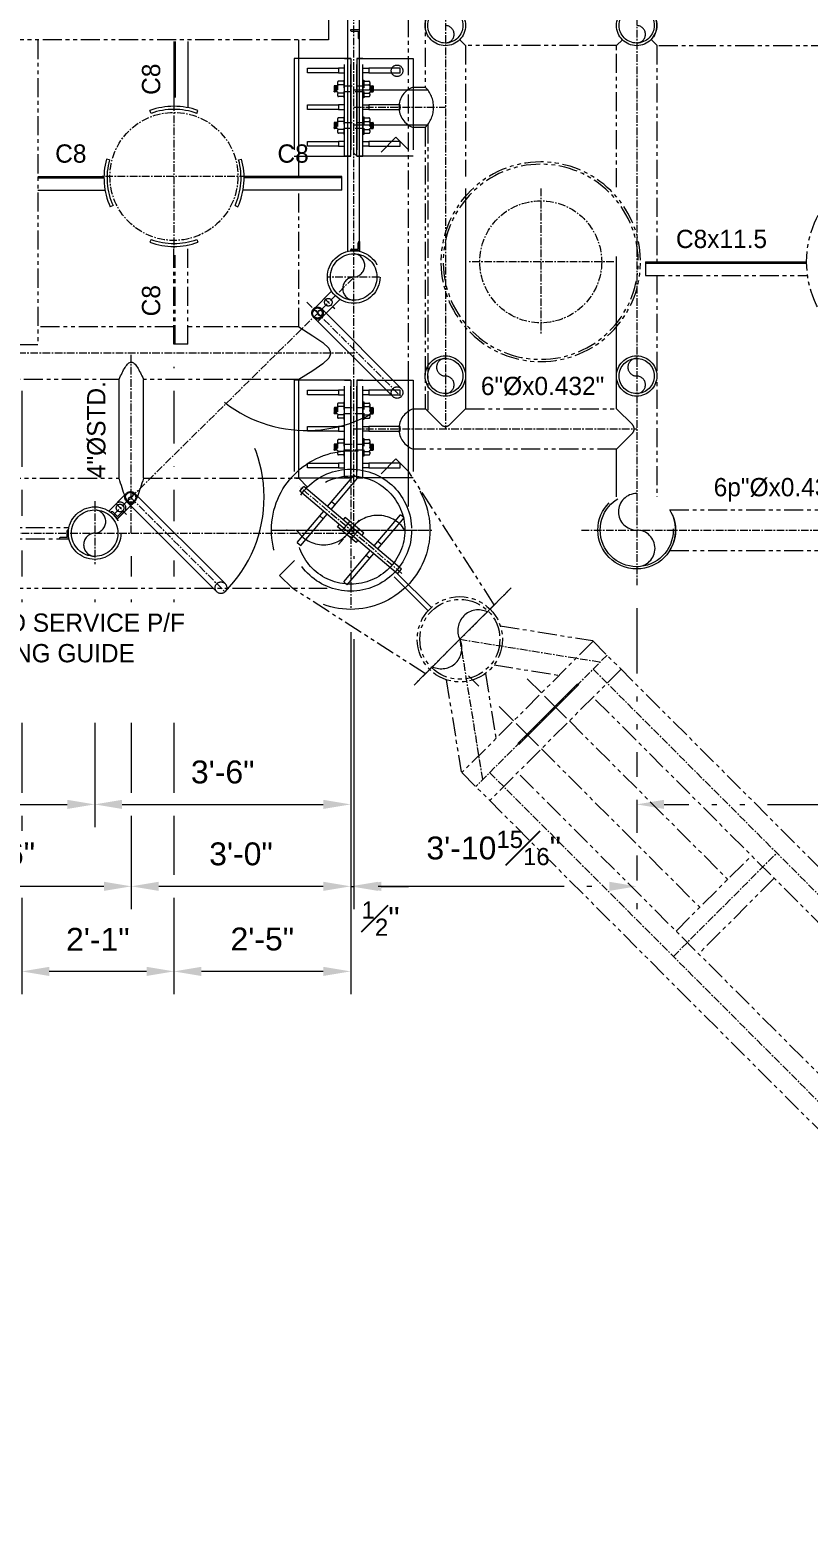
# Model space of a CAD drawing. Header units: inches. Extents: x -18249 to 140262, y -20124 to 30200.
# Drawn here: x 91493.4 to 91621.2, y 18231.9 to 18476 of the extents above; entities that cross this region are included whole.
import ezdxf
from ezdxf.enums import TextEntityAlignment as Align

# ---------------------------------------------------------------- set-up
doc = ezdxf.new("R2010")
doc.units = ezdxf.units.IN
doc.header["$LTSCALE"] = 5
doc.header["$MEASUREMENT"] = 0
for name, pattern in [('CENTER', [2, 1.25, -0.25, 0.25, -0.25]), ('DASHDOTX2', [50.8, 25.4, -12.7, 0, -12.7]), ('HIDDEN', [0.375, 0.25, -0.125]), ('PHANTOM2', [1.25, 0.625, -0.125, 0.125, -0.125, 0.125, -0.125])]:
    doc.linetypes.add(name, pattern=pattern)
for name, color, linetype, lineweight in [('CENTER LINE', 1, 'CENTER', 0), ('EXISTING', 8, 'PHANTOM2', 0), ('SCEN', 1, 'DASHDOTX2', 5), ('SHID', 8, 'HIDDEN', 0), ('SREF', 9, 'PHANTOM2', 9)]:
    doc.layers.add(name, color=color, linetype=linetype, lineweight=lineweight)
doc.layers.add('SDIM', color=9, linetype='Continuous')
doc.layers.get('0').freeze()
doc.styles.add('BUKAKA 03', font='simpfrac.shx', dxfattribs={"height": 3})
doc.styles.get("Standard").update_dxf_attribs({"font": 'arial.ttf'})
doc.dimstyles.new('CPFRAC', dxfattribs={"dimscale": 12, "dimtxt": 0.3125, "dimasz": 0.375, "dimexe": 0.3125, "dimexo": 0.3125, "dimgap": 0.28125, "dimtad": 1, "dimdec": 4, "dimzin": 3, "dimdsep": 46, "dimlunit": 4, "dimtxsty": 'Standard', "dimcen": 0.34375, "dimclrd": 256, "dimclre": 256, "dimclrt": 2, "dimadec": 0, "dimazin": 0, "dimtfac": 0.75, "dimtdec": 4, "dimtmove": 2, "dimatfit": 3, "dimfxl": 1, "dimfrac": 1, "dimtolj": 1, "dimtzin": 3, "dimlwd": 13, "dimlwe": 5, "dimarcsym": 1})

# ---------------------------------------------------------------- blocks, each defined once
blk = doc.blocks.new('Plan 18inch clamp')
at = {"linetype": 'CENTER'}
for p, q in [((8.11, 12.25), (7.27, 12.25)), ((11.39, 12.25), (12.23, 12.25)), ((8.11, 11.67), (7.27, 11.67)), ((8.11, 10.33), (7.27, 10.33)), ((11.39, 11.67), (12.23, 11.67)), ((11.39, 10.33), (12.23, 10.33)), ((8.11, 9.75), (7.27, 9.75)), ((11.39, 9.75), (12.23, 9.75)), ((8.11, 6.25), (7.27, 6.25)), ((8.11, 5.67), (7.27, 5.67)), ((11.39, 6.25), (12.23, 6.25)), ((11.39, 5.67), (12.23, 5.67)), ((8.11, 4.33), (7.27, 4.33)), ((8.11, 3.75), (7.27, 3.75)), ((11.39, 4.33), (12.23, 4.33)), ((11.39, 3.75), (12.23, 3.75))]:
    blk.add_line(p, q, dxfattribs=at)
for p, q in [((6.54, 11.43), (6.54, 10.57)), ((6.55, 10.54), (6.7, 11.5)), ((7.1, 11.5), (6.61, 11.5)), ((7.1, 10.5), (6.61, 10.5)), ((6.69, 10.82), (6.75, 11.2)), ((6.73, 10.5), (6.89, 11.5)), ((6.87, 10.82), (6.93, 11.2)), ((6.92, 10.5), (7.08, 11.5)), ((7.06, 10.82), (7.1, 11.03)), ((7.1, 12.08), (7.1, 9.92)), ((12.4, 12.08), (12.4, 9.92)), ((12.4, 11.5), (12.89, 11.5)), ((12.44, 10.82), (12.4, 11.03)), ((12.4, 10.5), (12.89, 10.5)), ((12.58, 10.5), (12.42, 11.5)), ((12.63, 10.82), (12.57, 11.2)), ((12.77, 10.5), (12.61, 11.5)), ((12.81, 10.82), (12.76, 11.2)), ((12.95, 10.54), (12.8, 11.5)), ((12.96, 11.43), (12.96, 10.57)), ((6.54, 5.43), (6.54, 4.57)), ((6.55, 4.54), (6.7, 5.5)), ((7.1, 5.5), (6.61, 5.5)), ((6.69, 4.82), (6.75, 5.2)), ((6.73, 4.5), (6.89, 5.5)), ((6.87, 4.82), (6.93, 5.2)), ((6.92, 4.5), (7.08, 5.5)), ((7.06, 4.82), (7.1, 5.03)), ((7.1, 6.08), (7.1, 3.92)), ((12.4, 6.08), (12.4, 3.92)), ((12.4, 5.5), (12.89, 5.5)), ((12.44, 4.82), (12.4, 5.03)), ((12.58, 4.5), (12.42, 5.5)), ((12.63, 4.82), (12.57, 5.2)), ((12.77, 4.5), (12.61, 5.5)), ((12.81, 4.82), (12.76, 5.2)), ((12.95, 4.54), (12.8, 5.5)), ((12.96, 5.43), (12.96, 4.57)), ((7.1, 4.5), (6.61, 4.5)), ((12.4, 4.5), (12.89, 4.5))]:
    blk.add_line(p, q)
at = {"ltscale": 12}
for points in [[(9.25, 16), (0, 16), (0, 0), (9.25, 0)], [(8.25, 16), (9.25, 16), (9.25, 0), (8.25, 0)], [(11.25, 16), (10.25, 16), (10.25, 0), (11.25, 0)], [(10.25, 16), (19.5, 16), (19.5, 0), (10.25, 0)], [(7.25, 13.62), (2.15, 13.62), (2.15, 14.38), (7.25, 14.38)], [(8.25, 14.38), (7.25, 14.38), (7.25, 13.62), (8.25, 13.62)], [(11.25, 14.38), (12.25, 14.38), (12.25, 13.62), (11.25, 13.62)], [(12.25, 13.62), (17.35, 13.62), (17.35, 14.38), (12.25, 14.38)], [(7.25, 7.62), (2.15, 7.62), (2.15, 8.38), (7.25, 8.38)], [(8.25, 8.38), (7.25, 8.38), (7.25, 7.62), (8.25, 7.62)], [(11.25, 8.38), (12.25, 8.38), (12.25, 7.62), (11.25, 7.62)], [(12.25, 7.62), (17.35, 7.62), (17.35, 8.38), (12.25, 8.38)], [(7.25, 1.62), (2.15, 1.62), (2.15, 2.38), (7.25, 2.38)], [(8.25, 2.38), (7.25, 2.38), (7.25, 1.62), (8.25, 1.62)], [(11.25, 2.38), (12.25, 2.38), (12.25, 1.62), (11.25, 1.62)], [(12.25, 1.62), (17.35, 1.62), (17.35, 2.38), (12.25, 2.38)]]:
    blk.add_lwpolyline(points, close=True, dxfattribs=at)
for points in [[(8.25, 12.45), (8.11, 12.45), (8.11, 9.55), (8.25, 9.55)], [(11.25, 12.45), (11.39, 12.45), (11.39, 9.55), (11.25, 9.55)], [(8.25, 11.5), (11.25, 11.5), (11.25, 10.5), (8.25, 10.5)], [(8.25, 6.45), (8.11, 6.45), (8.11, 3.55), (8.25, 3.55)], [(8.25, 5.5), (11.25, 5.5), (11.25, 4.5), (8.25, 4.5)], [(11.25, 6.45), (11.39, 6.45), (11.39, 3.55), (11.25, 3.55)]]:
    blk.add_lwpolyline(points, close=True)
for centre, radius, start, end in [((7.27, 12.08), 0.174, 89.9975, 179.9975), ((12.23, 12.08), 0.174, 0.0025, 90.0025), ((6.61, 11.43), 0.0696, 89.9975, 179.9975), ((6.61, 10.57), 0.0696, 179.9975, 269.9975), ((7.27, 11.85), 0.174, 180.0025, 270.0025), ((7.27, 11.5), 0.174, 89.9975, 179.9975), ((7.27, 10.5), 0.174, 180.0025, 270.0025), ((7.27, 10.15), 0.174, 89.9975, 179.9975), ((7.27, 9.92), 0.174, 180.0025, 270.0025), ((12.23, 11.85), 0.174, 269.9975, 359.9975), ((12.23, 11.5), 0.174, 0.0025, 90.0025), ((12.23, 10.5), 0.174, 269.9975, 359.9975), ((12.23, 10.15), 0.174, 0.0025, 90.0025), ((12.23, 9.92), 0.174, 269.9975, 359.9975), ((12.89, 11.43), 0.0696, 0.0025, 90.0025), ((12.89, 10.57), 0.0696, 270.0025, 0.0025), ((6.61, 5.43), 0.0696, 89.9975, 179.9975), ((7.27, 6.08), 0.174, 89.9975, 179.9975), ((7.27, 5.85), 0.174, 180.0025, 270.0025), ((7.27, 5.5), 0.174, 89.9975, 179.9975), ((12.23, 6.08), 0.174, 0.0025, 90.0025), ((12.23, 5.85), 0.174, 269.9975, 359.9975), ((12.23, 5.5), 0.174, 0.0025, 90.0025), ((12.89, 5.43), 0.0696, 0.0025, 90.0025), ((6.61, 4.57), 0.0696, 179.9975, 269.9975), ((7.27, 4.5), 0.174, 180.0025, 270.0025), ((7.27, 4.15), 0.174, 89.9975, 179.9975), ((7.27, 3.92), 0.174, 180.0025, 270.0025), ((12.23, 4.5), 0.174, 269.9975, 359.9975), ((12.23, 4.15), 0.174, 0.0025, 90.0025), ((12.23, 3.92), 0.174, 269.9975, 359.9975), ((12.89, 4.57), 0.0696, 270.0025, 0.0025)]:
    blk.add_arc(centre, radius, start, end)
blk = doc.blocks.new('*D45')
at = {"layer": 'DEFPOINTS', "color": 0, "ltscale": 20, "transparency": 16777216}
for p in [(91426.08, 18388.4), (91504.08, 18388.4), (91504.08, 18348.99)]:
    blk.add_point(p, dxfattribs=at)
at = {"layer": 'SDIM', "lineweight": 5, "ltscale": 20, "transparency": 16777216}
for p, q in [((91426.08, 18382.59), (91426.08, 18345.24)), ((91504.08, 18382.59), (91504.08, 18382.16)), ((91504.08, 18362.34), (91504.08, 18345.24))]:
    blk.add_line(p, q, dxfattribs=at)
at = {"layer": 'SDIM', "lineweight": 13, "ltscale": 20, "transparency": 16777216}
blk.add_line((91430.58, 18348.99), (91499.58, 18348.99), dxfattribs=at)
at = {"layer": 'SDIM', "ltscale": 20, "transparency": 16777216}
for points in [[(91430.58, 18349.74), (91430.58, 18348.24), (91426.08, 18348.99)], [(91499.58, 18349.74), (91499.58, 18348.24), (91504.08, 18348.99)]]:
    blk.add_solid(points, dxfattribs=at)
at = {"layer": 'SDIM', "color": 2, "ltscale": 20, "transparency": 16777216, "insert": (91465.08, 18354.28), "char_height": 3.75, "attachment_point": 5}
blk.add_mtext('\\A1;6\'-6"', dxfattribs=at)
blk = doc.blocks.new('*D46')
at = {"layer": 'DEFPOINTS', "color": 0, "ltscale": 20, "transparency": 16777216}
for p in [(91504.08, 18388.4), (91546.08, 18380.97), (91546.08, 18348.99)]:
    blk.add_point(p, dxfattribs=at)
at = {"layer": 'SDIM', "lineweight": 5, "ltscale": 20, "transparency": 16777216}
for p, q in [((91504.08, 18382.59), (91504.08, 18382.16)), ((91546.08, 18377.22), (91546.08, 18345.24)), ((91504.08, 18362.34), (91504.08, 18345.24))]:
    blk.add_line(p, q, dxfattribs=at)
at = {"layer": 'SDIM', "lineweight": 13, "ltscale": 20, "transparency": 16777216}
blk.add_line((91508.58, 18348.99), (91541.58, 18348.99), dxfattribs=at)
at = {"layer": 'SDIM', "ltscale": 20, "transparency": 16777216}
for points in [[(91508.58, 18349.74), (91508.58, 18348.24), (91504.08, 18348.99)], [(91541.58, 18349.74), (91541.58, 18348.24), (91546.08, 18348.99)]]:
    blk.add_solid(points, dxfattribs=at)
at = {"layer": 'SDIM', "color": 2, "ltscale": 20, "transparency": 16777216, "insert": (91525.08, 18354.28), "char_height": 3.75, "attachment_point": 5}
blk.add_mtext('\\A1;3\'-6"', dxfattribs=at)
blk = doc.blocks.new('*D47')
at = {"layer": 'DEFPOINTS', "color": 0, "ltscale": 20, "transparency": 16777216}
for p in [(91510.08, 18393.47), (91546.08, 18380.97), (91510.08, 18335.55)]:
    blk.add_point(p, dxfattribs=at)
at = {"layer": 'SDIM', "lineweight": 5, "ltscale": 20, "transparency": 16777216}
for p, q in [((91510.08, 18389.72), (91510.08, 18386.34)), ((91510.08, 18382.59), (91510.08, 18382.16)), ((91546.08, 18377.22), (91546.08, 18331.8)), ((91510.08, 18362.34), (91510.08, 18350.86)), ((91510.08, 18347.11), (91510.08, 18331.8))]:
    blk.add_line(p, q, dxfattribs=at)
at = {"layer": 'SDIM', "lineweight": 13, "ltscale": 20, "transparency": 16777216}
blk.add_line((91541.58, 18335.55), (91514.58, 18335.55), dxfattribs=at)
at = {"layer": 'SDIM', "ltscale": 20, "transparency": 16777216}
for points in [[(91514.58, 18336.3), (91514.58, 18334.8), (91510.08, 18335.55)], [(91541.58, 18336.3), (91541.58, 18334.8), (91546.08, 18335.55)]]:
    blk.add_solid(points, dxfattribs=at)
at = {"layer": 'SDIM', "color": 2, "ltscale": 20, "transparency": 16777216, "insert": (91528.08, 18340.85), "char_height": 3.75, "attachment_point": 5}
blk.add_mtext('\\A1;3\'-0"', dxfattribs=at)
blk = doc.blocks.new('*D48')
at = {"layer": 'DEFPOINTS', "color": 0, "ltscale": 20, "transparency": 16777216}
for p in [(91468.08, 18393.47), (91510.08, 18393.47), (91468.08, 18335.55)]:
    blk.add_point(p, dxfattribs=at)
at = {"layer": 'SDIM', "lineweight": 5, "ltscale": 20, "transparency": 16777216}
for p, q in [((91468.08, 18389.72), (91468.08, 18386.34)), ((91510.08, 18389.72), (91510.08, 18386.34)), ((91468.08, 18382.59), (91468.08, 18382.16)), ((91510.08, 18382.59), (91510.08, 18382.16)), ((91468.08, 18362.34), (91468.08, 18358.07)), ((91510.08, 18362.34), (91510.08, 18350.86)), ((91468.08, 18347.11), (91468.08, 18331.8)), ((91510.08, 18347.11), (91510.08, 18331.8))]:
    blk.add_line(p, q, dxfattribs=at)
at = {"layer": 'SDIM', "lineweight": 13, "ltscale": 20, "transparency": 16777216}
blk.add_line((91505.58, 18335.55), (91472.58, 18335.55), dxfattribs=at)
at = {"layer": 'SDIM', "ltscale": 20, "transparency": 16777216}
for points in [[(91472.58, 18336.3), (91472.58, 18334.8), (91468.08, 18335.55)], [(91505.58, 18336.3), (91505.58, 18334.8), (91510.08, 18335.55)]]:
    blk.add_solid(points, dxfattribs=at)
at = {"layer": 'SDIM', "color": 2, "ltscale": 20, "transparency": 16777216, "insert": (91489.08, 18340.85), "char_height": 3.75, "attachment_point": 5}
blk.add_mtext('\\A1;3\'-6"', dxfattribs=at)
blk = doc.blocks.new('*D51')
at = {"layer": 'DEFPOINTS', "color": 0, "ltscale": 20, "transparency": 16777216}
for p in [(91546.58, 18393.47), (91546.08, 18380.97), (91546.58, 18335.55)]:
    blk.add_point(p, dxfattribs=at)
at = {"layer": 'SDIM', "lineweight": 5, "ltscale": 20, "transparency": 16777216}
for p, q in [((91546.58, 18389.72), (91546.58, 18389.27)), ((91546.08, 18377.22), (91546.08, 18331.8)), ((91546.58, 18376.09), (91546.58, 18331.8))]:
    blk.add_line(p, q, dxfattribs=at)
at = {"layer": 'SDIM', "lineweight": 13, "ltscale": 20, "transparency": 16777216}
for p, q in [((91541.58, 18335.55), (91537.08, 18335.55)), ((91546.08, 18335.55), (91546.58, 18335.55)), ((91551.08, 18335.55), (91555.58, 18335.55))]:
    blk.add_line(p, q, dxfattribs=at)
at = {"layer": 'SDIM', "ltscale": 20, "transparency": 16777216}
for points in [[(91541.58, 18336.3), (91541.58, 18334.8), (91546.08, 18335.55)], [(91551.08, 18336.3), (91551.08, 18334.8), (91546.58, 18335.55)]]:
    blk.add_solid(points, dxfattribs=at)
at = {"layer": 'SDIM', "color": 2, "ltscale": 20, "transparency": 16777216, "insert": (91550.99, 18330.26), "char_height": 3.75, "attachment_point": 5}
blk.add_mtext('\\A1;{\\H0.750000x;\\S1#2;}"', dxfattribs=at)
blk = doc.blocks.new('*D52')
at = {"layer": 'DEFPOINTS', "color": 0, "ltscale": 20, "transparency": 16777216}
for p in [(91517.08, 18424.47), (91546.08, 18380.97), (91517.08, 18321.6)]:
    blk.add_point(p, dxfattribs=at)
at = {"layer": 'SDIM', "lineweight": 5, "ltscale": 20, "transparency": 16777216}
for p, q in [((91517.08, 18420.72), (91517.08, 18420.53)), ((91517.08, 18416.78), (91517.08, 18408.15)), ((91517.08, 18404.4), (91517.08, 18404.34)), ((91517.08, 18400.59), (91517.08, 18395.45)), ((91517.08, 18389.01), (91517.08, 18386.34)), ((91517.08, 18382.59), (91517.08, 18382.16)), ((91546.08, 18377.22), (91546.08, 18337.43)), ((91517.08, 18362.34), (91517.08, 18350.86)), ((91517.08, 18347.11), (91517.08, 18337.43)), ((91517.08, 18333.68), (91517.08, 18317.85)), ((91546.08, 18333.68), (91546.08, 18317.85))]:
    blk.add_line(p, q, dxfattribs=at)
at = {"layer": 'SDIM', "lineweight": 13, "ltscale": 20, "transparency": 16777216}
blk.add_line((91541.58, 18321.6), (91521.58, 18321.6), dxfattribs=at)
at = {"layer": 'SDIM', "ltscale": 20, "transparency": 16777216}
for points in [[(91521.58, 18322.35), (91521.58, 18320.85), (91517.08, 18321.6)], [(91541.58, 18322.35), (91541.58, 18320.85), (91546.08, 18321.6)]]:
    blk.add_solid(points, dxfattribs=at)
at = {"layer": 'SDIM', "color": 2, "ltscale": 20, "transparency": 16777216, "insert": (91531.58, 18326.89), "char_height": 3.75, "attachment_point": 5}
blk.add_mtext('\\A1;2\'-5"', dxfattribs=at)
blk = doc.blocks.new('*D53')
at = {"layer": 'DEFPOINTS', "color": 0, "ltscale": 20, "transparency": 16777216}
for p in [(91517.08, 18424.47), (91492.11, 18422.97), (91492.11, 18321.6)]:
    blk.add_point(p, dxfattribs=at)
at = {"layer": 'SDIM', "lineweight": 5, "ltscale": 20, "transparency": 16777216}
for p, q in [((91517.08, 18420.72), (91517.08, 18420.53)), ((91492.11, 18416.78), (91492.11, 18404.34)), ((91517.08, 18416.78), (91517.08, 18408.15)), ((91517.08, 18404.4), (91517.08, 18404.34)), ((91492.11, 18400.59), (91492.11, 18396.29)), ((91517.08, 18400.59), (91517.08, 18395.45)), ((91492.11, 18390.64), (91492.11, 18386.34)), ((91517.08, 18389.01), (91517.08, 18386.34)), ((91492.11, 18382.59), (91492.11, 18382.16)), ((91517.08, 18382.59), (91517.08, 18382.16)), ((91492.11, 18362.34), (91492.11, 18350.86)), ((91517.08, 18362.34), (91517.08, 18350.86)), ((91492.11, 18347.11), (91492.11, 18344.64)), ((91517.08, 18347.11), (91517.08, 18337.43)), ((91492.11, 18333.68), (91492.11, 18317.85)), ((91517.08, 18333.68), (91517.08, 18317.85))]:
    blk.add_line(p, q, dxfattribs=at)
at = {"layer": 'SDIM', "lineweight": 13, "ltscale": 20, "transparency": 16777216}
blk.add_line((91512.58, 18321.6), (91496.61, 18321.6), dxfattribs=at)
at = {"layer": 'SDIM', "ltscale": 20, "transparency": 16777216}
for points in [[(91496.61, 18322.35), (91496.61, 18320.85), (91492.11, 18321.6)], [(91512.58, 18322.35), (91512.58, 18320.85), (91517.08, 18321.6)]]:
    blk.add_solid(points, dxfattribs=at)
at = {"layer": 'SDIM', "color": 2, "ltscale": 20, "transparency": 16777216, "insert": (91504.59, 18326.86), "char_height": 3.75, "attachment_point": 5}
blk.add_mtext('\\A1;2\'-1"', dxfattribs=at)
blk = doc.blocks.new('*D67')
at = {"layer": 'DEFPOINTS', "color": 0, "ltscale": 24, "transparency": 16777216}
for p in [(91673.24, 18390.65), (91593.01, 18384.93), (91673.24, 18348.99)]:
    blk.add_point(p, dxfattribs=at)
at = {"layer": 'SDIM', "lineweight": 5, "ltscale": 24, "transparency": 16777216}
for p, q in [((91673.24, 18386.9), (91673.24, 18345.24)), ((91593.01, 18381.18), (91593.01, 18370.45)), ((91593.01, 18366.7), (91593.01, 18365.88)), ((91593.01, 18362.13), (91593.01, 18361.29)), ((91593.01, 18357.54), (91593.01, 18353.5)), ((91593.01, 18349.75), (91593.01, 18345.24))]:
    blk.add_line(p, q, dxfattribs=at)
at = {"layer": 'SDIM', "lineweight": 13, "ltscale": 24, "transparency": 16777216}
for p, q in [((91597.51, 18348.99), (91601.57, 18348.99)), ((91605.32, 18348.99), (91606.16, 18348.99)), ((91609.91, 18348.99), (91610.72, 18348.99)), ((91614.47, 18348.99), (91668.74, 18348.99))]:
    blk.add_line(p, q, dxfattribs=at)
at = {"layer": 'SDIM', "ltscale": 24, "transparency": 16777216}
for points in [[(91597.51, 18349.74), (91597.51, 18348.24), (91593.01, 18348.99)], [(91668.74, 18349.74), (91668.74, 18348.24), (91673.24, 18348.99)]]:
    blk.add_solid(points, dxfattribs=at)
at = {"layer": 'SDIM', "color": 2, "ltscale": 24, "transparency": 16777216, "insert": (91633.13, 18355.21), "char_height": 3.75, "attachment_point": 5}
blk.add_mtext('\\A1;6\'-8{\\H0.750000x;\\S1#4;}"', dxfattribs=at)
blk = doc.blocks.new('*D70')
at = {"layer": 'DEFPOINTS', "color": 0, "ltscale": 24, "transparency": 16777216}
for p in [(91593.01, 18384.93), (91546.08, 18380.97), (91546.08, 18335.55)]:
    blk.add_point(p, dxfattribs=at)
at = {"layer": 'SDIM', "lineweight": 5, "ltscale": 24, "transparency": 16777216}
for p, q in [((91593.01, 18381.18), (91593.01, 18370.45)), ((91546.08, 18377.22), (91546.08, 18337.43)), ((91593.01, 18366.7), (91593.01, 18365.88)), ((91593.01, 18362.13), (91593.01, 18361.29)), ((91593.01, 18357.54), (91593.01, 18353.5)), ((91593.01, 18349.75), (91593.01, 18344.35)), ((91593.01, 18340.6), (91593.01, 18336.53)), ((91546.08, 18333.68), (91546.08, 18331.8)), ((91593.01, 18332.78), (91593.01, 18331.8))]:
    blk.add_line(p, q, dxfattribs=at)
at = {"layer": 'SDIM', "lineweight": 13, "ltscale": 24, "transparency": 16777216}
for p, q in [((91581.08, 18335.55), (91550.58, 18335.55)), ((91585.65, 18335.55), (91584.83, 18335.55))]:
    blk.add_line(p, q, dxfattribs=at)
at = {"layer": 'SDIM', "ltscale": 24, "transparency": 16777216}
for points in [[(91550.58, 18336.3), (91550.58, 18334.8), (91546.08, 18335.55)], [(91588.51, 18336.3), (91588.51, 18334.8), (91593.01, 18335.55)]]:
    blk.add_solid(points, dxfattribs=at)
at = {"layer": 'SDIM', "color": 2, "ltscale": 24, "transparency": 16777216, "insert": (91569.54, 18341.84), "char_height": 3.75, "attachment_point": 5}
blk.add_mtext('\\A1;3\'-10{\\H0.750000x;\\S15#16;}"', dxfattribs=at)

msp = doc.modelspace()

# ---------------------------------------------------------------- linework, layer by layer
at = {"layer": 'CENTER LINE', "ltscale": 0.2}
for p, q in [((91593.00976, 18574.00889), (91593.00976, 18384.92763)), ((91546.57964, 18393.46826), (91546.57964, 18564.96826)), ((91561.62617, 18545.12451), (91561.62617, 18410.55241)), ((91517.07964, 18463.96826), (91517.07964, 18439.96826)), ((91517.07964, 18463.96826), (91517.07964, 18439.96826)), ((91546.57964, 18463.31401), (91561.62617, 18463.31401)), ((91537.07964, 18451.96826), (91505.07964, 18451.96826)), ((91529.07964, 18451.96826), (91505.07964, 18451.96826)), ((91577.25933, 18449.96899), (91577.25933, 18425.96899)), ((91589.25933, 18437.96899), (91565.25933, 18437.96899)), ((91507.15729, 18396.48914), (91546.66317, 18435.46826)), ((91550.79839, 18435.46826), (91542.36089, 18435.46826)), ((91538.86572, 18431.34953), (91554.39168, 18415.82357)), ((91541.72687, 18432.00235), (91543.4751, 18430.29455)), ((91546.76868, 18422.96826), (91372.07964, 18422.96826)), ((91510.07964, 18393.46826), (91510.07964, 18422.96826)), ((91546.57964, 18410.55241), (91593.00976, 18410.55241)), ((91546.07964, 18406.96826), (91546.07964, 18380.96826)), ((91509.96194, 18399.34631), (91525.45729, 18383.85097)), ((91554.4875, 18386.85391), (91537.68239, 18401.07362)), ((91504.07964, 18398.71286), (91504.07964, 18388.39599)), ((91507.57761, 18398.26581), (91509.30575, 18396.53768)), ((91544.06916, 18391.59223), (91547.58869, 18395.75168)), ((91286.07964, 18393.46826), (91546.57964, 18393.46826)), ((91533.07964, 18393.96826), (91559.07964, 18393.96826)), ((91533.16893, 18393.96826), (91559.37067, 18393.96826)), ((91533.52437, 18393.96826), (91558.93355, 18393.96826)), ((91583.96913, 18393.96276), (91746.23567, 18393.96276)), ((91556.4829, 18368.55576), (91571.91975, 18383.99261)), ((91572.38448, 18384.47935), (91556.94763, 18369.0425)), ((91563.97651, 18376.07138), (91587.02627, 18372.34301)), ((91563.97651, 18376.07138), (91567.70489, 18353.02163)), ((91588.13406, 18373.4508), (91566.5971, 18351.91383)), ((91585.85086, 18371.1676), (91703.54171, 18253.47675)), ((91568.8803, 18354.19704), (91686.57115, 18236.50618)), ((91599.02073, 18324.05661), (91615.99129, 18341.02717))]:
    msp.add_line(p, q, dxfattribs=at)
for centre, radius in [((91517.07964, 18451.96826), 10.5), ((91577.25933, 18437.96899), 10)]:
    msp.add_circle(centre, radius, dxfattribs=at)
at = {"layer": 'EXISTING'}
for p, q in [((91558.3137, 18541.82777), (91558.3137, 18466.62101)), ((91555.57964, 18418.55241), (91555.57964, 18537.12451)), ((91542.43709, 18474.34326), (91376.20464, 18474.34326)), ((91494.73503, 18474.34326), (91494.73503, 18424.40576)), ((91589.71309, 18473.42232), (91564.92285, 18473.42232)), ((91564.92285, 18473.42232), (91564.92285, 18451.96899)), ((91637.25933, 18473.40649), (91596.35407, 18473.40649)), ((91558.7457, 18460.50383), (91558.7457, 18413.43834)), ((91558.3137, 18460.00701), (91558.3137, 18413.87355)), ((91537.57964, 18427.28076), (91537.57964, 18449.70826)), ((91517.07964, 18424.46826), (91517.07964, 18440.46826)), ((91517.29964, 18424.46826), (91517.29964, 18439.05171)), ((91519.33964, 18424.46826), (91519.33964, 18440.7444)), ((91594.44726, 18435.70899), (91621.04104, 18435.70899)), ((91517.07964, 18427.28076), (91494.73503, 18427.28076)), ((91537.57964, 18427.28076), (91519.33964, 18427.28076)), ((91508.07964, 18418.65576), (91470.08508, 18418.65576)), ((91537.57964, 18418.65576), (91512.07964, 18418.65576)), ((91470.08508, 18402.46826), (91508.07964, 18402.46826)), ((91512.07964, 18402.46826), (91537.5604, 18402.46826)), ((91569.64437, 18381.71723), (91555.62558, 18403.5142)), ((91598.45993, 18397.27526), (91637.25933, 18397.27526)), ((91430.2862, 18394.41826), (91499.87308, 18394.41826)), ((91430.2862, 18392.51826), (91499.87308, 18392.51826)), ((91598.45324, 18390.65026), (91673.40602, 18390.65026)), ((91289.20214, 18384.46826), (91542.22074, 18384.46826)), ((91558.33066, 18370.40352), (91536.5337, 18384.42232)), ((91570.62346, 18378.28846), (91585.74186, 18375.84301)), ((91585.85086, 18375.734), (91564.31389, 18354.19704)), ((91585.74186, 18375.84301), (91708.11948, 18253.46539)), ((91568.17756, 18370.45293), (91569.90296, 18359.7861)), ((91590.42863, 18371.15624), (91568.89166, 18349.61927)), ((91569.59497, 18371.87034), (91580.2618, 18370.14494)), ((91561.75944, 18369.42444), (91564.20489, 18354.30604)), ((91698.96395, 18253.46539), (91585.85086, 18366.57848)), ((91581.9547, 18362.68232), (91607.94441, 18336.69261)), ((91577.37694, 18358.10455), (91603.36665, 18332.11484)), ((91564.31389, 18354.19704), (91686.58251, 18231.92842)), ((91686.58251, 18241.08395), (91573.46942, 18354.19704)), ((91599.45913, 18328.20733), (91611.84057, 18340.58877)), ((91615.55288, 18336.87646), (91603.17144, 18324.49502))]:
    msp.add_line(p, q, dxfattribs=at)
at = {"layer": 'EXISTING', "ltscale": 20}
for p, q in [((91545.62964, 18439.67482), (91545.62964, 18519.2617)), ((91547.52964, 18439.67482), (91547.52964, 18519.2617)), ((91542.43709, 18479.59326), (91542.43709, 18474.34326)), ((91517.07964, 18474.09326), (91517.07964, 18463.46826)), ((91517.29964, 18474.09326), (91517.29964, 18464.8848)), ((91519.33964, 18474.09326), (91519.33964, 18463.19211)), ((91537.57964, 18451.96826), (91537.57964, 18474.34326)), ((91537.57964, 18455.21066), (91537.57964, 18471.41736)), ((91546.57964, 18466.17868), (91558.70405, 18466.17868)), ((91513.31742, 18462.30487), (91513.14641, 18462.77472)), ((91520.84186, 18462.30487), (91521.01287, 18462.77472)), ((91546.57964, 18460.44934), (91558.70405, 18460.44934)), ((91551.07345, 18455.9663), (91553.50426, 18458.39712)), ((91555.62558, 18456.2758), (91553.50426, 18458.39712)), ((91546.63929, 18455.71244), (91547.21183, 18455.22798)), ((91506.504, 18454.67698), (91506.02242, 18454.81144)), ((91527.69029, 18454.67698), (91528.17188, 18454.81144)), ((91494.73503, 18451.96826), (91505.58236, 18451.96826)), ((91494.73503, 18451.74826), (91505.57968, 18451.74826)), ((91544.64376, 18451.96826), (91528.61193, 18451.96826)), ((91544.64376, 18451.74826), (91528.61461, 18451.74826)), ((91544.64376, 18449.70826), (91544.64376, 18451.96826)), ((91494.73503, 18449.70826), (91505.75666, 18449.70826)), ((91544.64376, 18449.70826), (91528.43763, 18449.70826)), ((91564.92285, 18449.96899), (91564.92285, 18413.85941)), ((91507.08136, 18447.17472), (91506.62602, 18446.96817)), ((91527.11293, 18447.17472), (91527.56827, 18446.96817)), ((91513.31742, 18441.63164), (91513.14641, 18441.16179)), ((91520.84186, 18441.63164), (91521.01287, 18441.16179)), ((91594.44726, 18437.96899), (91594.44726, 18435.70899)), ((91594.44726, 18437.96899), (91620.88433, 18437.96899)), ((91594.44726, 18437.74899), (91620.88581, 18437.74899)), ((91542.94693, 18433.14424), (91540.02616, 18430.1891)), ((91544.29827, 18431.80861), (91540.70186, 18428.16989)), ((91539.98388, 18428.88787), (91553.01756, 18415.85419)), ((91541.31953, 18430.23923), (91554.36107, 18417.19769)), ((91489.48503, 18424.40576), (91494.73503, 18424.40576)), ((91519.33964, 18424.46826), (91517.07964, 18424.46826)), ((91508.07964, 18402.46826), (91508.07964, 18418.65576)), ((91512.07964, 18402.46826), (91512.07964, 18418.65576)), ((91537.57964, 18402.44906), (91537.57964, 18418.65576)), ((91555.57964, 18402.44906), (91555.57964, 18418.65576)), ((91551.07345, 18403.2047), (91553.50426, 18405.63552)), ((91555.62558, 18403.5142), (91553.50426, 18405.63552)), ((91537.56026, 18402.46826), (91539.00053, 18401.03127)), ((91542.29941, 18397.82189), (91546.63929, 18402.95084)), ((91542.87195, 18397.33743), (91547.21183, 18402.46638)), ((91546.63929, 18402.95084), (91547.21183, 18402.46638)), ((91555.57964, 18397.82716), (91555.57964, 18402.55241)), ((91506.4175, 18397.09208), (91509.18293, 18399.89004)), ((91510.63369, 18400.01806), (91525.45729, 18385.19447)), ((91537.74111, 18400.36896), (91538.38706, 18401.13234)), ((91553.77223, 18386.80417), (91537.74111, 18400.36896)), ((91554.41817, 18387.56756), (91538.38706, 18401.13234)), ((91507.74808, 18395.73545), (91510.64341, 18398.66484)), ((91509.29019, 18398.67456), (91524.11378, 18383.85097)), ((91537.31359, 18391.92955), (91541.65347, 18397.0585)), ((91543.51789, 18398.10082), (91542.94535, 18398.58528)), ((91537.88613, 18391.4451), (91542.22601, 18396.57405)), ((91541.58007, 18395.81066), (91541.00753, 18396.29512)), ((91543.90693, 18394.49675), (91544.2299, 18394.87845)), ((91546.96047, 18391.91299), (91543.90693, 18394.49675)), ((91544.67031, 18393.85081), (91545.9622, 18395.37759)), ((91544.87584, 18395.64183), (91545.19881, 18396.02353)), ((91548.25236, 18393.43976), (91545.19881, 18396.02353)), ((91549.93327, 18391.36247), (91554.27315, 18396.49142)), ((91550.50581, 18390.87801), (91554.84569, 18396.00696)), ((91554.84569, 18396.00696), (91554.27315, 18396.49142)), ((91546.19709, 18392.55893), (91547.48897, 18394.0857)), ((91546.96047, 18391.91299), (91547.28344, 18392.29468)), ((91547.92938, 18393.05807), (91548.25236, 18393.43976)), ((91550.57922, 18392.12585), (91551.15176, 18391.6414)), ((91537.31359, 18391.92955), (91537.88613, 18391.4451)), ((91544.94745, 18385.47013), (91549.28733, 18390.59908)), ((91545.51999, 18384.98567), (91549.85987, 18390.11462)), ((91548.64139, 18389.83569), (91549.21393, 18389.35124)), ((91536.8432, 18388.97445), (91534.41238, 18386.54364)), ((91553.77223, 18386.80417), (91554.41817, 18387.56756)), ((91536.5337, 18384.42232), (91534.41238, 18386.54364)), ((91545.51999, 18384.98567), (91544.94745, 18385.47013)), ((91553.23436, 18386.28321), (91558.77971, 18380.73785)), ((91553.76469, 18386.81354), (91559.31004, 18381.26818)), ((91569.64437, 18381.71723), (91568.93727, 18381.01013)), ((91558.33066, 18370.40352), (91559.03777, 18371.11063)), ((91559.47971, 18371.55257), (91560.18682, 18372.25968)), ((91565.40369, 18370.0778), (91567.0794, 18368.40209)), ((91573.49455, 18358.98806), (91583.2679, 18368.76142)), ((91573.67132, 18358.81128), (91583.48444, 18368.6244)), ((91575.03747, 18369.59955), (91577.37694, 18367.26008)), ((91577.90303, 18366.73399), (91581.49047, 18363.14655)), ((91570.44734, 18365.03415), (91572.79918, 18362.68232)), ((91573.23086, 18362.25063), (91576.8655, 18358.61599))]:
    msp.add_line(p, q, dxfattribs=at)
at = {"layer": 'EXISTING'}
for points in [[(91589.68143, 18450.1836), (91589.68143, 18473.39067)], [(91596.30643, 18473.45368), (91596.30643, 18437.96899)], [(91596.30643, 18435.70899), (91596.30643, 18399.42468)]]:
    msp.add_lwpolyline(points, dxfattribs=at)
at = {"layer": 'SCEN', "ltscale": 0.2}
msp.add_lwpolyline([(91554.95464, 18393.96826, 0.544893671), (91546.07964, 18393.96826, -0.544893671), (91537.20464, 18393.96826)], format="xyb", dxfattribs=at)
for centre, radius, start, end in [((91561.61035, 18475.27874), 1.44025, 270.629668, 89.370332), ((91592.99393, 18475.27874), 1.44025, 270.629668, 89.370332), ((91546.48485, 18437.37451), 1.90861, 272.8468444, 87.1531556), ((91546.67443, 18433.56201), 1.90861, 92.8468444, 267.1531556), ((91540.22243, 18429.56512), 0.41637, 0.6701184, 180.6701184), ((91541.05511, 18429.57486), 0.41637, 0.6701184, 180.6701184), ((91541.05511, 18429.57486), 0.41637, 0.6701184, 180.6701184), ((91541.05511, 18429.57486), 0.41637, 180.6701184, 0.6701184), ((91541.05511, 18429.57486), 0.41637, 180.6701184, 0.6701184), ((91561.61035, 18420.6809), 1.44025, 89.370332, 270.629668), ((91592.99393, 18420.6809), 1.44025, 89.370332, 270.629668), ((91561.61035, 18417.8004), 1.44025, 270.629668, 89.370332), ((91592.99393, 18417.8004), 1.44025, 270.629668, 89.370332), ((91538.86572, 18432.25656), 21.95702, 232.1121294, 315), ((91509.96194, 18399.34631), 21.91373, 315, 45.4700606), ((91509.96194, 18398.92994), 0.41637, 90, 270), ((91509.97165, 18398.92023), 0.41637, 90, 270), ((91509.97165, 18399.75298), 0.41637, 270, 90), ((91593.00976, 18396.96826), 3, 90, 270), ((91503.98485, 18395.37451), 1.90861, 272.8468444, 87.1531556), ((91504.17443, 18391.56201), 1.90861, 92.8468444, 267.1531556), ((91593.00976, 18390.96826), 3, 270, 90), ((91567.00721, 18377.52999), 3.35832, 64.0488549, 205.9511451), ((91560.96783, 18374.59076), 3.35832, 244.0488549, 25.9511451)]:
    msp.add_arc(centre, radius, start, end, dxfattribs=at)
at = {"layer": 'SHID', "ltscale": 20}
for points in [[(91547.27964, 18474.76342, 0.414213562), (91547.52964, 18474.51342), (91547.52964, 18476.01342), (91546.02964, 18476.01342, 0.414213562), (91546.27964, 18475.76342), (91547.27964, 18475.76342)], [(91547.27964, 18441.03401, -0.414213562), (91547.52964, 18441.28401), (91547.52964, 18439.78401), (91546.02964, 18439.78401, -0.414213562), (91546.27964, 18440.03401), (91547.27964, 18440.03401)], [(91507.09578, 18396.90866, 0.414213562), (91506.74223, 18396.90866), (91507.80289, 18395.848), (91508.86355, 18396.90866, 0.414213562), (91508.51, 18396.90866), (91507.80289, 18396.20156)], [(91498.51714, 18392.76826, 0.414213562), (91498.26714, 18392.51826), (91499.76714, 18392.51826), (91499.76714, 18394.01826, 0.414213562), (91499.51714, 18393.76826), (91499.51714, 18392.76826)]]:
    msp.add_lwpolyline(points, format="xyb", close=True, dxfattribs=at)
for points in [[(91563.96054, 18474.38463), (91564.92285, 18473.42232)], [(91590.65957, 18474.3688), (91589.71309, 18473.42232)], [(91595.35521, 18474.39585), (91596.33809, 18473.42232)], [(91556.3295, 18466.62101), (91558.3436, 18466.62101)], [(91558.3137, 18460.00701), (91556.3295, 18460.00701)], [(91589.68143, 18413.85941), (91589.68143, 18447.9236)], [(91537.57964, 18427.28076), (91539.88228, 18425.84887), (91541.52701, 18424.72021), (91542.51386, 18423.7937), (91542.84281, 18422.96826), (91542.51386, 18422.14282), (91541.52701, 18421.2163), (91539.88228, 18420.08764), (91537.57964, 18418.65576)], [(91556.3295, 18413.85941), (91558.3436, 18413.85941)], [(91589.68143, 18399.40543), (91589.68143, 18407.24541)]]:
    msp.add_lwpolyline(points, dxfattribs=at)
for points in [[(91558.3436, 18413.85941), (91560.91797, 18411.26588, 0.415758231), (91562.3359, 18411.26436), (91564.92285, 18413.85941)], [(91589.68143, 18413.85941), (91592.29581, 18411.26178, -0.416097686), (91592.29581, 18409.84303), (91589.68143, 18407.24541)]]:
    msp.add_lwpolyline(points, format="xyb", dxfattribs=at)
for centre, radius in [((91561.61035, 18476.71899), 3.3125), ((91592.99393, 18476.71899), 3.3125), ((91561.61035, 18476.71899), 2.8805), ((91592.99393, 18476.71899), 2.8805), ((91553.68931, 18469.28754), 0.95), ((91546.57964, 18435.46826), 4.3125), ((91546.57964, 18435.46826), 3.8125), ((91542.40643, 18431.33851), 0.625), ((91540.63877, 18429.56999), 0.95), ((91540.63877, 18429.56999), 0.83274), ((91561.61035, 18419.24065), 3.3125), ((91561.61035, 18419.24065), 2.8805), ((91592.99393, 18419.24065), 3.3125), ((91592.99393, 18419.24065), 2.8805), ((91553.68931, 18416.52594), 0.95), ((91546.07964, 18393.96826), 13), ((91546.07964, 18393.96826), 10), ((91546.07964, 18393.96826), 8.875), ((91509.97165, 18399.33661), 0.95), ((91509.97165, 18399.33661), 0.83274), ((91593.00976, 18393.96826), 6.375), ((91593.00976, 18393.96826), 6), ((91504.07964, 18393.46826), 4.3125), ((91504.07964, 18393.46826), 3.8125), ((91508.24937, 18397.59406), 0.625), ((91524.78554, 18384.52272), 0.95)]:
    msp.add_circle(centre, radius, dxfattribs=at)
for centre, radius, start, end in [((91592.99393, 18476.71899), 3.3125, 315.4664247, 44.5335753), ((91557.5118, 18463.31401), 3.51199, 109.6726565, 250.3273435), ((91555.01216, 18463.31401), 4.67294, 314.9526163, 45.0473837), ((91517.07964, 18451.96826), 11.5, 70, 110), ((91517.07964, 18451.96826), 11, 70, 110), ((91517.09882, 18451.71899), 11.5, 164.4006876, 204.4006876), ((91517.09882, 18451.71899), 11, 164.4006876, 204.4006876), ((91517.09547, 18451.71899), 11, 335.5993124, 15.5993124), ((91517.09547, 18451.71899), 11.5, 335.5993124, 15.5993124), ((91517.07964, 18451.96826), 11.5, 250, 290), ((91517.07964, 18451.96826), 11, 250, 290), ((91540.63963, 18429.55092), 0.95, 135.6701184, 315.6701184), ((91540.63182, 18429.54301), 0.95, 315, 135), ((91557.5118, 18410.55241), 3.51199, 109.6726565, 250.3273435), ((91508.24937, 18397.59406), 0.95, 315, 135), ((91593.00976, 18393.96826), 6.375, 328.8760987, 31.155308)]:
    msp.add_arc(centre, radius, start, end, dxfattribs=at)
for points in [[(91508.07964, 18418.71826), (91510.07964, 18421.53076), (91512.07964, 18418.71826)], [(91512.07964, 18402.46826), (91510.07964, 18398.15576), (91508.07964, 18402.46826)]]:
    msp.add_spline(points, degree=3, dxfattribs=at)
msp.add_point((91535.57964, 18393.96826), dxfattribs=at)
at = {"layer": 'SREF'}
for points in [[(91564.92285, 18413.85941), (91589.68143, 18413.85941)], [(91589.68143, 18407.24541), (91556.3295, 18407.24541)]]:
    msp.add_lwpolyline(points, dxfattribs=at)
for centre, radius in [((91637.25933, 18437.96899), 16.375), ((91563.98752, 18376.06038), 7), ((91563.98752, 18376.06038), 6.562)]:
    msp.add_circle(centre, radius, dxfattribs=at)
for radius, start, end in [(16.375, 0.8747787, 179.1252213), (16, 0.895283, 179.104717), (16.375, 180.8747787, 359.1252213), (16, 180.895283, 359.104717)]:
    msp.add_arc((91577.25933, 18437.96899), radius, start, end, dxfattribs=at)

# ---------------------------------------------------------------- block references
at = {"layer": 'SHID', "ltscale": 20}
for p in [(91536.8295, 18455.31401), (91536.8295, 18402.55241)]:
    msp.add_blockref('Plan 18inch clamp', p, dxfattribs=at)

# ---------------------------------------------------------------- texts
at = {"layer": 'SDIM', "color": 2, "ltscale": 20, "style": 'BUKAKA 03'}
for s, p in [('C8', (91513.32964, 18467.9034)), ('C8', (91513.32964, 18431.5909)), ('4"%%CSTD.', (91504.32964, 18410.44733))]:
    msp.add_text(s, height=3, rotation=90, dxfattribs=at).set_placement(p, align=Align.MIDDLE_CENTER)
for s, p in [('C8', (91500.15869, 18455.71826)), ('C8', (91536.62785, 18455.71826)), ('C8x11.5', (91606.91715, 18441.71899)), ('6"%%Cx0.432"', (91577.56513, 18417.60941)), ('6p"%%Cx0.432"', (91616.87307, 18401.01493))]:
    msp.add_text(s, height=3, dxfattribs=at).set_placement(p, align=Align.MIDDLE_CENTER)
at = {"layer": 'SDIM', "color": 2, "ltscale": 20, "insert": (91447.14385, 18380.28778), "char_height": 3, "attachment_point": 1, "style": 'BUKAKA 03'}
msp.add_mtext('\\A1;8p"%%Cx0.500" WELLHEAD SERVICE P/F\\PSUPPORT C/W STABBING GUIDE\\P(TYP. 8 PLACES)', dxfattribs=at)

# ---------------------------------------------------------------- dimensions: what is measured, and where the dimension line sits
at = {"layer": 'SDIM', "ltscale": 20}
for base, p1, p2, picture, middle in [((91492.11003, 18321.60093), (91517.07964, 18424.46826), (91492.11003, 18422.96826), '*D53', (91504.59484, 18326.8586)), ((91517.07964, 18321.60093), (91546.07964, 18380.96826), (91517.07964, 18424.46826), '*D52', (91531.57964, 18326.89058)), ((91468.07964, 18335.55495), (91510.07964, 18393.46826), (91468.07964, 18393.46826), '*D48', (91489.07964, 18340.84588)), ((91510.07964, 18335.55495), (91546.07964, 18380.96826), (91510.07964, 18393.46826), '*D47', (91528.07964, 18340.84588)), ((91504.07964, 18348.98741), (91426.07964, 18388.39599), (91504.07964, 18388.39599), '*D45', (91465.07964, 18354.27705)), ((91546.07964, 18348.98741), (91504.07964, 18388.39599), (91546.07964, 18380.96826), '*D46', (91525.07964, 18354.27833))]:
    dim = msp.add_linear_dim(base=base, p1=p1, p2=p2, dimstyle='CPFRAC', dxfattribs=at)
    dim.commit()
    dim.dimension.update_dxf_attribs({"geometry": picture, "text_midpoint": middle})
dim = msp.add_linear_dim(base=(91546.57964, 18335.55495), p1=(91546.07964, 18380.96826), p2=(91546.57964, 18393.46826), dimstyle='CPFRAC', dxfattribs=at)
dim.commit()
dim.dimension.update_dxf_attribs({"geometry": '*D51', "text_midpoint": (91550.99349, 18330.26207), "dimtype": 160})
at = {"layer": 'SDIM', "ltscale": 24}
for base, p2, picture, middle in [((91673.24378, 18348.98741), (91673.24378, 18390.65017), '*D67', (91633.12677, 18355.21264)), ((91546.07964, 18335.55495), (91546.07964, 18380.96826), '*D70', (91569.5447, 18341.83518))]:
    dim = msp.add_linear_dim(base=base, p1=(91593.00976, 18384.92763), p2=p2, dimstyle='CPFRAC', dxfattribs=at)
    dim.commit()
    dim.dimension.update_dxf_attribs({"geometry": picture, "text_midpoint": middle})

doc.saveas('drawing.dxf')
